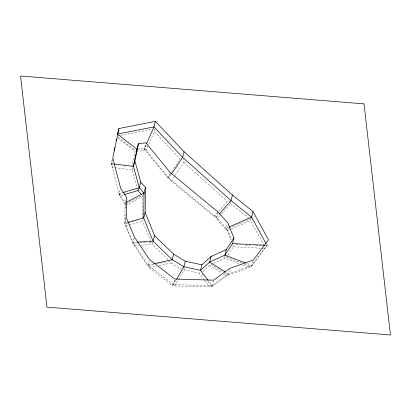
<?xml version="1.0" encoding="UTF-8"?>
<svg xmlns="http://www.w3.org/2000/svg" width="411" height="411" viewBox="0 0 411 411"><rect width="100%" height="100%" fill="white"/><g stroke="black" fill="none" stroke-linecap="round" stroke-linejoin="round"><path stroke-width="0.31" stroke-dasharray="2.06 1.54" d="M142.237 218.452L142.53 196.643L143.393 194.562M202.731 271.645L209.569 265.414L209.595 263.744M125.93 199.874L125.124 202.957L124.785 223.168L125.622 225.999L132.881 243.23L137.284 242.999M127.626 223.122L125.191 223.79L125.35 214.383M125.458 208.11L125.124 202.957L119.133 193.668L120.259 189.353M154.11 264.597L147.868 265.968L149.065 260.692M230.211 227.756L226.142 229.538L227.211 224.514M221.452 214.11L230.586 203.553L230.823 201.76M167.904 259.428L152.527 244.571L153.015 241.786M112.234 159.37L111.345 163.686L112.229 167.4L132.08 169.82L137.387 188.988L134.967 189.707M113.236 164.606L111.998 164.457L112.511 161.98M131.849 166.871L135.07 151.433L117.505 137.829M224.925 273.145L228.09 275.144L229.518 269.601M112.465 159.37L111.345 163.686L119.241 194.388L122.874 193.304M125.91 218.852L124.785 223.168L134.289 245.547L147.868 265.968M136.426 151.351L143.881 150.513L145.561 144.066M133.976 238L132.881 243.23M169.907 173.75L168.782 178.066L171.315 181.128L214.172 216.546L216.402 217.419L226.25 228.213L227.663 230.586L231.424 239.813M174.49 280.292L173.365 284.602L172.132 285.44L149.25 267.797L147.939 265.003L132.851 242.315L136.652 242.11M217.686 212.487L216.402 217.419L216.885 219.392L226.142 229.538M213.479 280.79L211.891 286.698L207.38 280.78M253.084 261.19L251.958 265.501L250.849 266.523L244.298 264.026M228.09 275.144L249.297 267.576L251.958 265.501L267.022 245.362L267.823 242.279M150.883 241.673L142.658 221.303L143.362 219.068M264.057 245.47L250.474 220.589L251.219 218.262M159.232 265.609L171.089 263.009L172.019 260.235M132.08 169.82L132.959 167.518M145.982 144.898L144.436 148.381L145.792 150.94L167.698 177.66L168.782 178.066L216.402 217.419L218.904 214.527M143.881 150.513L146.455 144.713M145.792 150.94L154.361 131.618L154.115 128.679M204.339 280.05L199.078 273.145L199.931 271.481M172.132 285.44L175.286 280.091M176.237 279.742L173.365 284.602L174.654 285.953L209.6 286.955L212.194 285.717L228.393 273.916L251.958 265.501L246.651 263.482M174.654 285.953L178.127 280.071M178.446 279.531L184.128 269.904L183.984 268.029M241.92 263.117L226.44 257.219L227.478 255.657M227.822 255.133L233.35 246.8L232.796 244.658M167.698 177.66L180.167 158.99L154.361 131.618M170.914 174.875L168.782 178.066L144.436 148.381L138.224 149.08M171.315 181.128L174.875 175.795M175.235 175.266L183.784 162.463L183.018 159.036M250.849 266.523L267.022 245.362L265.742 245.295M250.618 218.298L249.965 219.094L230.792 227.499M214.172 216.546L218.272 211.809M218.683 211.331L227.293 201.38L229.138 200.969M216.885 219.392L221.041 214.593M211.891 286.698L226.466 276.079L228.393 273.916L226.25 272.56M126.372 203.722L142.268 195.364M125.499 205.603L142.53 196.643M213.479 263.446L224.894 258.272L240.368 264.17M228.552 227.201L226.25 228.213L231.074 240.039M227.663 230.586L230.586 229.307M231.172 229.05L250.474 220.589M119.241 194.388L119.133 193.668L122.19 192.759M123.475 193.124L125.293 192.584M119.133 193.668L119.848 195.96L124.081 194.701M127.225 222.495L124.785 223.168L125.191 223.79M128.232 222.952L137.361 220.435M125.622 225.999L128.664 225.161M129.275 224.992L142.658 221.303M264.355 246.025L267.022 245.362M153.539 263.775L147.939 265.003L173.365 284.602L212.194 285.717L208.798 281.263M157.228 263.913L169.712 261.175M149.25 267.797L156.735 266.158M118.168 135.984L120.053 135.609M120.685 135.486L152.147 129.29M139.797 242.86L146.717 242.49M149.234 242.356L151.12 242.254M134.289 245.547L138.692 245.31M141.204 245.177L152.527 244.571M235.842 244.56L240.913 244.817M245.346 245.048L250.417 245.305M255.488 245.567L261.19 245.86M233.35 246.8L262.506 248.295M263.138 248.331L264.407 248.393M113.236 163.912L111.345 163.686L111.998 164.457M124.405 165.967L125.643 166.116M184.128 269.904L199.078 273.145M242.752 265.08L249.297 267.576M171.089 263.009L181.605 269.395M211.192 264.484L224.396 272.812M209.569 265.414L221.714 273.079M223.825 274.409L226.466 276.079M118.409 137.392L135.425 150.575M230.586 203.553L248.968 218.298M183.784 162.463L227.293 201.38M225.803 256.397L226.44 257.219M202.114 273.875L204.37 276.834M204.714 280.543L209.6 286.955M119.848 195.96L125.237 204.324L125.124 202.957M224.863 256.407L224.894 258.272"/><path stroke-width="0.62" d="M127.836 222.325L143.716 217.948L145.16 212.405L145.489 187.457L140.742 182.124L134.844 160.824L138.425 143.67L145.884 142.833L170.226 172.517L217.851 211.87L227.694 222.664L233.967 238.041L232.518 243.589L224.843 255.164L209.62 262.069L200.501 270.371L183.892 266.775L172.209 259.68L153.113 241.226L143.716 217.948L144.045 193L145.489 187.457M114.022 150.739L114.659 147.657M116.061 140.875L116.313 139.642M118.907 128.551L112.789 158.137L120.582 188.12L126.573 197.408L126.228 217.619L134.294 236.767L149.383 259.459L174.809 279.059L213.638 280.174L229.841 268.368L253.402 259.958L268.465 239.813L253.037 211.552L232.426 195.02L184.077 151.777L155.409 121.363L118.907 128.551L117.464 134.099L136.981 149.219L133.4 166.368L139.298 187.668L144.045 193L143.614 194.043M136.426 151.351L138.425 143.67M134.844 160.824L133.4 166.368L113.862 163.989M155.409 121.363L153.961 126.912L146.496 143.737M124.687 194.521L137.993 190.56L139.298 187.668L140.742 182.124M145.16 212.405L154.557 235.683L153.113 241.226L137.284 242.074M184.077 151.777L182.633 157.326L171.623 173.812M154.557 235.683L173.653 254.132L172.209 259.68L154.161 263.636M173.653 254.132L185.335 261.226L183.892 266.775L176.555 279.203M233.967 238.041L226.286 249.616L211.064 256.521L201.945 264.828L200.501 270.371L208.048 280.271M211.064 256.521L209.62 262.069L225.177 271.887M232.426 195.02L230.982 200.563L219.32 214.044M226.286 249.616L224.843 255.164L245.475 263.03M253.037 211.552L251.594 217.1L266.112 243.697M143.336 193.946L144.045 193L126.239 202.371M229.127 226.949L251.594 217.1L230.982 200.563L182.633 157.326L153.961 126.912L117.464 134.099M122.802 192.574L139.298 187.668M232.518 243.589L264.468 245.228M185.335 261.226L201.945 264.828M137.993 190.56L141.492 194.49M364.033 103.88L20.55 76.014L46.967 307.12L390.45 334.986L364.033 103.88"/></g></svg>
